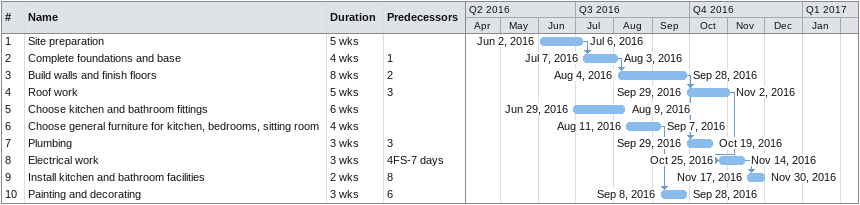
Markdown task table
| ID | Task | Duration | Start | Finish | Predecessors |
|---|---|---|---|---|---|
| 1 | Site preparation | 5w | 2016-06-02 | 2016-07-06 |  |
| 2 | Complete foundations and base | 4w | 2016-07-07 | 2016-08-03 | 1 |
| 3 | Build walls and finish floors | 8w | 2016-08-04 | 2016-09-28 | 2 |
| 4 | Roof work | 5w | 2016-09-29 | 2016-11-02 | 3 |
| 5 | Choose kitchen and bathroom fittings | 6w | 2016-06-29 | 2016-08-09 |  |
| 6 | Choose general furniture for kitchen, bedrooms, sitting room | 4w | 2016-08-11 | 2016-09-07 |  |
| 7 | Plumbing | 3w | 2016-09-29 | 2016-10-19 | 3 |
| 8 | Electrical work | 3w | 2016-10-25 | 2016-11-14 | 4FS-7d |
| 9 | Install kitchen and bathroom facilities | 2w | 2016-11-17 | 2016-11-30 | 8 |
| 10 | Painting and decorating | 3w | 2016-09-08 | 2016-09-28 | 6 |
